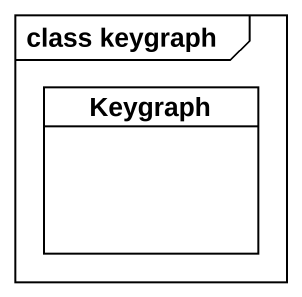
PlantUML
@startuml
mainframe class keygraph
hide circle
hide empty members
class Keygraph
@enduml
